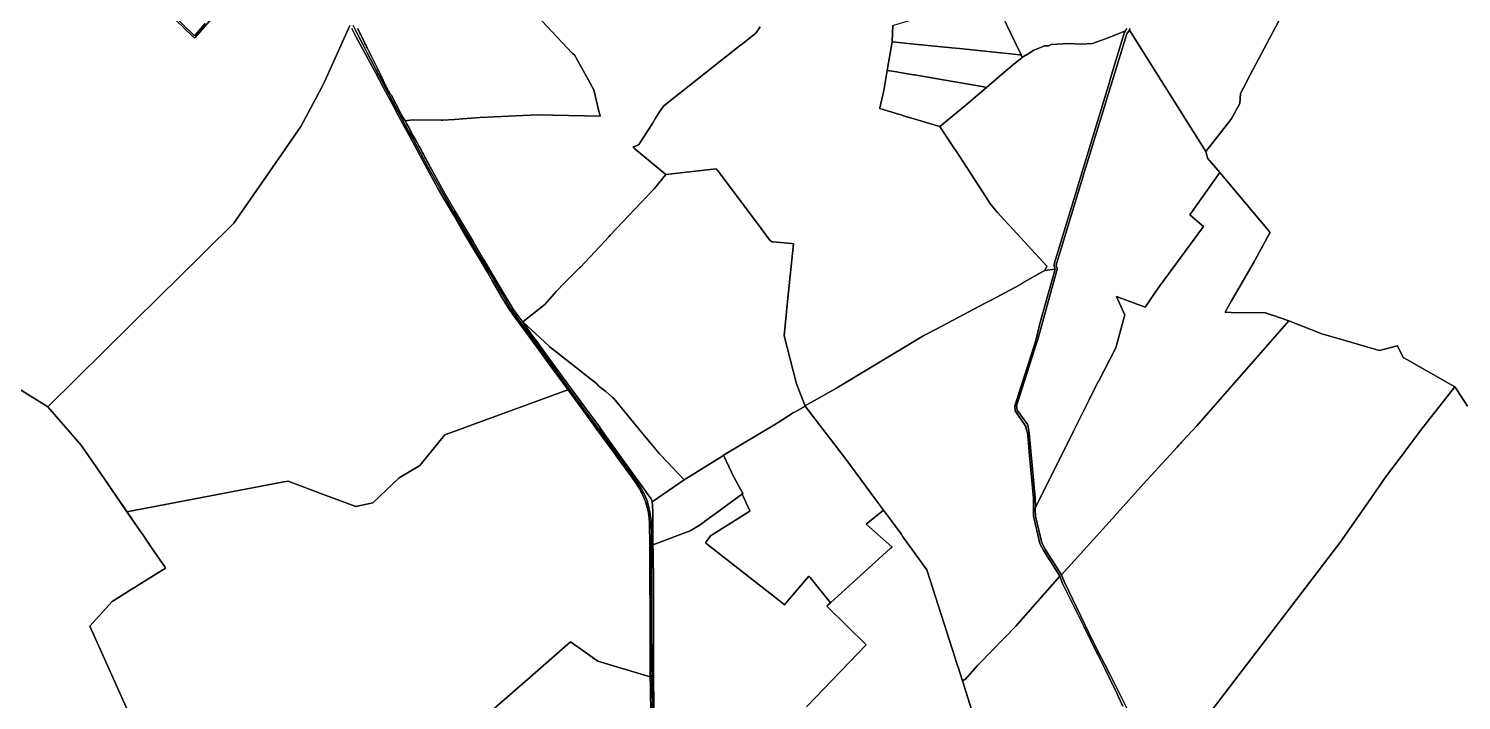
# Model space of a CAD drawing. Header units: metres. Extents: x 3 to 1005126, y 39 to 4383651.
# Drawn here: x 490385 to 493814, y 4361712 to 4363319 of the extents above; entities that cross this region are included whole.
import ezdxf

# ---------------------------------------------------------------- set-up
doc = ezdxf.new("R2010")
doc.units = ezdxf.units.M
doc.header["$MEASUREMENT"] = 0
doc.layers.add('TM_Llucmajor', color=7, linetype='Continuous')

msp = doc.modelspace()

# ---------------------------------------------------------------- linework, layer by layer
at = {"layer": 'TM_Llucmajor', "linetype": 'Continuous', "flags": 128}
for points in [[(493450.6, 4363477), (493314.9, 4363221.1), (493300.5, 4363194.1), (493299.3, 4363191.7), (493285.2, 4363164.2), (493283.2, 4363140.4), (493262.6, 4363102.9), (493202.1, 4363025.7), (493019.7, 4363316), (493020, 4363319.8)], [(493828.3, 4362416.4), (493802.1, 4362456.7), (493798.3, 4362462.4), (493683.3, 4362528), (493674.9, 4362532.8), (493660.9, 4362560.3), (493660.6, 4362560.8), (493660.2, 4362560.7), (493660, 4362560.7), (493617.8, 4362549.7), (493584.6, 4362559.2), (493535.7, 4362573.3), (493479.8, 4362589.3), (493400.6, 4362620.7), (493361.5, 4362633.7), (493360.5, 4362634), (493345, 4362639.3), (493262.8, 4362640.6), (493250.7, 4362640.8), (493248.4, 4362640.8), (493249.5, 4362642.7), (493264, 4362668), (493318.5, 4362762.8), (493320.4, 4362766.2), (493354.9, 4362829.1), (493356.1, 4362831.3), (493235.7, 4362975.2), (493216.9, 4362997.2), (493206.4, 4363009.6), (493206.1, 4363010.4), (493204.6, 4363016.4), (493203.8, 4363019.2), (493202.1, 4363025.7), (493262.6, 4363102.9), (493283.2, 4363140.4), (493285.2, 4363164.2), (493299.3, 4363191.7), (493300.5, 4363194.1), (493314.9, 4363221.1), (493450.6, 4363477)], [(490681, 4363394.1), (490776.2, 4363302.2), (490777, 4363301.4), (490781.8, 4363296.8), (490782.9, 4363298), (490867.2, 4363394.9)], [(490867.2, 4363394.9), (490782.9, 4363298), (490781.8, 4363296.8), (490777, 4363301.4), (490776.2, 4363302.2), (490681, 4363394.1)], [(490806.8, 4363331.4), (490781.7, 4363302.5), (490684.7, 4363396.8)], [(490684.7, 4363396.8), (490781.7, 4363302.5), (490806.8, 4363331.4)], [(491589.9, 4363363), (491685.7, 4363260.8), (491686.6, 4363259.9), (491691.2, 4363256.7), (491737.7, 4363172.7), (491749.6, 4363122.1), (491751.4, 4363114.3), (491752.4, 4363110.1), (491601.7, 4363112.9), (491464.6, 4363107), (491403.7, 4363102.4), (491376, 4363100.3), (491371.8, 4363100.4), (491303.1, 4363101.1), (491286, 4363098.9), (491285.6, 4363098.9), (491284.9, 4363100.1), (491280.5, 4363107.5), (491280.5, 4363107.5), (491275.3, 4363116.5), (491252.1, 4363160.7), (491248.9, 4363164.6), (491247.4, 4363167.2), (491245.9, 4363169.9), (491245.5, 4363170.6), (491245, 4363171.6), (491243.7, 4363174.3), (491242.3, 4363177), (491241, 4363179.7), (491239.7, 4363182.4), (491238.3, 4363185.1), (491237, 4363187.7), (491235.7, 4363190.4), (491234.3, 4363193.1), (491233, 4363195.8), (491231.7, 4363198.5), (491231.1, 4363199.8), (491229.7, 4363202.5), (491228.4, 4363205.2), (491227.2, 4363207.7), (491219.2, 4363223.8), (491194.8, 4363273.6), (491193.4, 4363276.2), (491192.1, 4363278.9), (491190.8, 4363281.6), (491189.5, 4363284.3), (491188.2, 4363287), (491186.8, 4363289.7), (491185.5, 4363292.4), (491184.2, 4363295.1), (491182.9, 4363297.8), (491181.6, 4363300.5), (491180.3, 4363303.2), (491179, 4363305.9), (491177.6, 4363308.6), (491176.3, 4363311.3), (491175, 4363314), (491173.7, 4363316.7), (491173.5, 4363317.2), (491172.2, 4363319.9)], [(492135.8, 4363323.7), (492132.7, 4363319.1), (492124.8, 4363309), (492089.7, 4363281.1), (492089.4, 4363280.9), (492081.3, 4363274.4), (492080.9, 4363274.2), (491904.6, 4363134.5), (491894.8, 4363120.8), (491885, 4363105.6), (491878, 4363092.8), (491844.9, 4363042.5), (491837.3, 4363038.3), (491833.6, 4363037.3), (491831.4, 4363036.7), (491835.7, 4363032), (491836, 4363031.7), (491836.6, 4363031), (491909.7, 4362970.3), (491881.7, 4362936.5), (491879.4, 4362933.7), (491776.7, 4362825.1), (491773.8, 4362822), (491705.4, 4362749.1), (491703.1, 4362746.8), (491660.8, 4362704.8), (491654.3, 4362697.6), (491648.2, 4362691), (491620, 4362659.8), (491567.7, 4362617.9), (491567.2, 4362617.5), (491567, 4362617.4), (491566.6, 4362617.8), (491550.9, 4362639.6), (491544.4, 4362648.6), (491522.9, 4362684.1), (491493.6, 4362733.2), (491475.5, 4362763.7), (491472.6, 4362768.8), (491448.4, 4362810.1), (491428.6, 4362843.4), (491405, 4362883.7), (491377.5, 4362930.7), (491347.1, 4362985.7), (491345.7, 4362988.4), (491344.3, 4362991), (491342.9, 4362993.7), (491341.5, 4362996.3), (491340.1, 4362999), (491338.7, 4363001.6), (491337.3, 4363004.3), (491335.9, 4363006.9), (491334.5, 4363009.6), (491333, 4363012.2), (491331.6, 4363014.9), (491330.2, 4363017.5), (491329.5, 4363018.9), (491328.1, 4363021.5), (491326.6, 4363024.2), (491325.2, 4363026.8), (491323.8, 4363029.5), (491322.3, 4363032.1), (491320.9, 4363034.7), (491319.5, 4363037.4), (491318, 4363040), (491316.6, 4363042.6), (491315.1, 4363045.2), (491314.7, 4363045.9), (491313.3, 4363048.5), (491311.8, 4363051.2), (491310.4, 4363053.8), (491308.9, 4363056.4), (491307.4, 4363059), (491306.2, 4363061.2), (491305.4, 4363062.7), (491305.3, 4363063.1), (491294.5, 4363082.8), (491289.9, 4363091.3), (491289.9, 4363091.3), (491287.1, 4363096.5), (491286.9, 4363096.8), (491286.6, 4363097.2), (491286.3, 4363097.7), (491285.6, 4363098.9), (491286, 4363098.9), (491303.1, 4363101.1), (491371.8, 4363100.4), (491376, 4363100.3), (491403.7, 4363102.4), (491464.6, 4363107), (491601.7, 4363112.9), (491752.4, 4363110.1), (491751.4, 4363114.3), (491749.6, 4363122.1), (491737.7, 4363172.7), (491691.2, 4363256.7), (491686.6, 4363259.9), (491685.7, 4363260.8), (491589.9, 4363363)], [(491153.6, 4363326.8), (491093.4, 4363193.6), (491090.5, 4363187.1), (491089.1, 4363184.5), (491087.9, 4363182.3), (491071, 4363151), (491035.8, 4363085.6), (490982.5, 4363008.2), (490876.1, 4362853.8), (490737.6, 4362717.8), (490701.7, 4362682.7), (490430.9, 4362414.8), (490430.6, 4362414.5), (490232.4, 4362537.4)], [(491157.9, 4363319.5), (491168.8, 4363299), (491185, 4363269.1), (491203.1, 4363236), (491215.4, 4363213.1), (491233.3, 4363179.5), (491244.4, 4363158.9), (491257, 4363135.3), (491270.7, 4363109.6), (491285.3, 4363082.9), (491298.7, 4363057.9), (491308.9, 4363039.2), (491322, 4363015), (491332, 4362996.2), (491348.9, 4362965), (491364.2, 4362937.1), (491379.1, 4362911.7), (491384.2, 4362903.1), (491401.2, 4362874.1), (491424.2, 4362835.2), (491445.5, 4362799.3), (491467.4, 4362762.2), (491481.1, 4362739), (491495.2, 4362714.9), (491515.9, 4362679.7), (491533.4, 4362650.4), (491543.8, 4362635.7), (491570.7, 4362598.8), (491601.5, 4362556.8), (491628.3, 4362520.1), (491655.3, 4362482.9), (491672.5, 4362459.6), (491675.7, 4362455.1), (491675.2, 4362454.9), (491675.2, 4362454.9), (491380.6, 4362347.2), (491377.1, 4362342.9), (491320.6, 4362274.2), (491271.2, 4362244.3), (491208.2, 4362184.8), (491167.4, 4362176.2), (491094.5, 4362203.4), (491005.5, 4362236.7), (490995.2, 4362234.8), (490619.7, 4362163.7), (490554.8, 4362258.3), (490549.4, 4362266.1), (490547.8, 4362268.5), (490546.2, 4362270.9), (490509.9, 4362323.7), (490430.6, 4362414.5), (490430.9, 4362414.8), (490701.7, 4362682.7), (490737.6, 4362717.8), (490876.1, 4362853.8), (490982.5, 4363008.2), (491035.8, 4363085.6), (491071, 4363151), (491087.9, 4363182.3), (491089.1, 4363184.5), (491090.5, 4363187.1), (491093.4, 4363193.6), (491153.6, 4363326.8)], [(491874.2, 4361684.9), (491873.4, 4361732.4), (491872.6, 4361780.1), (491872.2, 4361845.7), (491872, 4361891.8), (491871.9, 4361931.4), (491871.4, 4361997.4), (491871.2, 4362058.8), (491871.1, 4362083.9), (491870.7, 4362135.2), (491870.6, 4362137.9), (491870.4, 4362140.9), (491870.2, 4362143.9), (491869.9, 4362146.9), (491869.6, 4362149.9), (491869.3, 4362152.8), (491868.8, 4362155.8), (491868.4, 4362158.8), (491867.9, 4362161.7), (491867.3, 4362164.7), (491866.7, 4362167.6), (491866, 4362170.5), (491865.3, 4362173.5), (491864.5, 4362176.3), (491863.7, 4362179.2), (491863, 4362181.4), (491862.8, 4362182.1), (491861.9, 4362185), (491860.9, 4362187.8), (491859.9, 4362190.6), (491858.8, 4362193.4), (491857.7, 4362196.2), (491856.5, 4362199), (491855.3, 4362201.7), (491854, 4362204.4), (491852.7, 4362207.1), (491851.3, 4362209.8), (491850.2, 4362212), (491848.7, 4362214.6), (491847.3, 4362217.2), (491845.8, 4362219.8), (491844.2, 4362222.4), (491842.7, 4362225), (491841.1, 4362227.5), (491839.5, 4362230.1), (491837.9, 4362232.6), (491836.2, 4362235.1), (491829.8, 4362243.9), (491828.1, 4362246.3), (491801.5, 4362282.8), (491796.1, 4362290.2), (491796, 4362290.4), (491787.7, 4362301.7), (491776.2, 4362317.5), (491765, 4362332.7), (491747.4, 4362356.7), (491746.3, 4362358), (491741.4, 4362365.1), (491730.7, 4362379.6), (491703.5, 4362416.8), (491672.5, 4362459.6), (491655.3, 4362482.9), (491628.3, 4362520.1), (491601.5, 4362556.8), (491570.7, 4362598.8), (491543.8, 4362635.7), (491533.4, 4362650.4), (491515.9, 4362679.7), (491495.2, 4362714.9), (491481.1, 4362739), (491467.4, 4362762.2), (491445.5, 4362799.3), (491424.2, 4362835.2), (491401.2, 4362874.1), (491384.2, 4362903.1), (491379.1, 4362911.7), (491364.2, 4362937.1), (491348.9, 4362965), (491332, 4362996.2), (491322, 4363015), (491308.9, 4363039.2), (491298.7, 4363057.9), (491285.3, 4363082.9), (491270.7, 4363109.6), (491257, 4363135.3), (491244.4, 4363158.9), (491233.3, 4363179.5), (491215.4, 4363213.1), (491203.1, 4363236), (491185, 4363269.1), (491168.8, 4363299), (491157.9, 4363319.5)], [(491161.2, 4363326.9), (491165.2, 4363319.1), (491170.1, 4363309.5), (491179, 4363292.8), (491186.4, 4363278.9), (491194.8, 4363261.7), (491209.9, 4363232.8), (491215, 4363223.1), (491238.5, 4363178), (491255.1, 4363146.2), (491278.6, 4363102.8), (491290.8, 4363080), (491305.6, 4363053.9), (491307.4, 4363050.8), (491308.3, 4363048.8), (491323.9, 4363019), (491340.4, 4362988.8), (491366.8, 4362940.6), (491382.1, 4362914.4), (491400.7, 4362882.3), (491429, 4362835.2), (491440.7, 4362814.7), (491469.4, 4362766.3), (491488.3, 4362735.4), (491511.2, 4362696.4), (491518.7, 4362683.7), (491525.5, 4362672.2), (491538.3, 4362650.1), (491557.4, 4362623.1), (491573.4, 4362602), (491591.2, 4362577.5), (491609.5, 4362552.4), (491632.7, 4362520.4), (491651.3, 4362494.7), (491689.1, 4362442.7), (491703.7, 4362422.6), (491713.7, 4362408.8), (491755.4, 4362352.4), (491797.2, 4362294.7), (491804.2, 4362285.1), (491817.1, 4362267.2), (491849.9, 4362221), (491850.7, 4362219.4), (491857.7, 4362206.3), (491858.6, 4362204.5), (491865.6, 4362188), (491866.2, 4362185.5), (491867.5, 4362180.4), (491870.7, 4362167.6), (491871.7, 4362162.6), (491874.1, 4362146.8), (491874.3, 4362144.7), (491875.1, 4362098.9), (491875.1, 4362086.7), (491875.2, 4362082.6), (491875.2, 4362059.1), (491875.3, 4362031.2), (491875.4, 4361992.2), (491875.6, 4361937.5), (491875.7, 4361893.7), (491875.8, 4361874.4), (491875.9, 4361822), (491876.8, 4361736.3), (491876.8, 4361734.8), (491878.6, 4361664.9)], [(491878.6, 4361664.9), (491876.8, 4361734.8), (491876.8, 4361736.3), (491875.9, 4361822), (491875.8, 4361874.4), (491875.7, 4361893.7), (491875.6, 4361937.5), (491875.4, 4361992.2), (491875.3, 4362031.2), (491875.2, 4362059.1), (491875.2, 4362082.6), (491875.1, 4362086.7), (491875.1, 4362098.9), (491874.3, 4362144.7), (491874.1, 4362146.8), (491871.7, 4362162.6), (491870.7, 4362167.6), (491867.5, 4362180.4), (491866.2, 4362185.5), (491865.6, 4362188), (491858.6, 4362204.5), (491857.7, 4362206.3), (491850.7, 4362219.4), (491849.9, 4362221), (491817.1, 4362267.2), (491804.2, 4362285.1), (491797.2, 4362294.7), (491755.4, 4362352.4), (491713.7, 4362408.8), (491703.7, 4362422.6), (491689.1, 4362442.7), (491651.3, 4362494.7), (491632.7, 4362520.4), (491609.5, 4362552.4), (491591.2, 4362577.5), (491573.4, 4362602), (491557.4, 4362623.1), (491538.3, 4362650.1), (491525.5, 4362672.2), (491518.7, 4362683.7), (491511.2, 4362696.4), (491488.3, 4362735.4), (491469.4, 4362766.3), (491440.7, 4362814.7), (491429, 4362835.2), (491400.7, 4362882.3), (491382.1, 4362914.4), (491366.8, 4362940.6), (491340.4, 4362988.8), (491323.9, 4363019), (491308.3, 4363048.8), (491307.4, 4363050.8), (491305.6, 4363053.9), (491290.8, 4363080), (491278.6, 4363102.8), (491255.1, 4363146.2), (491238.5, 4363178), (491215, 4363223.1), (491209.9, 4363232.8), (491194.8, 4363261.7), (491186.4, 4363278.9), (491179, 4363292.8), (491170.1, 4363309.5), (491165.2, 4363319.1), (491161.2, 4363326.9)], [(491172.2, 4363319.9), (491173.5, 4363317.2), (491173.7, 4363316.7), (491175, 4363314), (491176.3, 4363311.3), (491177.6, 4363308.6), (491179, 4363305.9), (491180.3, 4363303.2), (491181.6, 4363300.5), (491182.9, 4363297.8), (491184.2, 4363295.1), (491185.5, 4363292.4), (491186.8, 4363289.7), (491188.2, 4363287), (491189.5, 4363284.3), (491190.8, 4363281.6), (491192.1, 4363278.9), (491193.4, 4363276.2), (491194.8, 4363273.6), (491219.2, 4363223.8), (491227.2, 4363207.7), (491228.4, 4363205.2), (491229.7, 4363202.5), (491231.1, 4363199.8), (491231.7, 4363198.5), (491233, 4363195.8), (491234.3, 4363193.1), (491235.7, 4363190.4), (491237, 4363187.7), (491238.3, 4363185.1), (491239.7, 4363182.4), (491241, 4363179.7), (491242.3, 4363177), (491243.7, 4363174.3), (491245, 4363171.6), (491245.5, 4363170.6), (491245.9, 4363169.9), (491247.4, 4363167.2), (491248.9, 4363164.6), (491252.1, 4363160.7), (491275.3, 4363116.5), (491280.5, 4363107.5), (491284.9, 4363100.1), (491285.6, 4363098.9), (491285.6, 4363098.9), (491286.3, 4363097.7), (491286.6, 4363097.2), (491286.9, 4363096.8), (491287.1, 4363096.5), (491289.9, 4363091.3), (491294.5, 4363082.8), (491305.3, 4363063.1), (491305.4, 4363062.7), (491306.2, 4363061.2), (491307.4, 4363059), (491308.9, 4363056.4), (491310.4, 4363053.8), (491311.8, 4363051.2), (491313.3, 4363048.5), (491314.7, 4363045.9), (491315.1, 4363045.2), (491316.6, 4363042.6), (491318, 4363040), (491319.5, 4363037.4), (491320.9, 4363034.7), (491322.3, 4363032.1), (491323.8, 4363029.5), (491325.2, 4363026.8), (491326.6, 4363024.2), (491328.1, 4363021.5), (491329.5, 4363018.9), (491330.2, 4363017.5), (491331.6, 4363014.9), (491333, 4363012.2), (491334.5, 4363009.6), (491335.9, 4363006.9), (491337.3, 4363004.3), (491338.7, 4363001.6), (491340.1, 4362999), (491341.5, 4362996.3), (491342.9, 4362993.7), (491344.3, 4362991), (491345.7, 4362988.4), (491347.1, 4362985.7), (491377.5, 4362930.7), (491405, 4362883.7), (491428.6, 4362843.4), (491448.4, 4362810.1), (491472.6, 4362768.8), (491475.5, 4362763.7), (491493.6, 4362733.2), (491522.9, 4362684.1), (491544.4, 4362648.6), (491550.9, 4362639.6), (491566.6, 4362617.8), (491567.3, 4362616.9), (491582.8, 4362595.6), (491587.5, 4362588.7), (491599.2, 4362572.9), (491627.4, 4362534.4), (491664.8, 4362483.1), (491710.7, 4362420.2), (491751.4, 4362365.7), (491751.7, 4362365.4), (491753.5, 4362362.9), (491757.7, 4362356.9), (491784.4, 4362318.7), (491813, 4362279.2), (491844.9, 4362235.1), (491853.7, 4362222.9), (491861.9, 4362211.6), (491863.2, 4362209.8), (491873.6, 4362195.3), (491874.3, 4362194.3), (491875.7, 4362191.7), (491876.6, 4362188.8), (491876.8, 4362188.1), (491877, 4362187), (491877.3, 4362185.2), (491877.8, 4362182.2), (491878.1, 4362179.2), (491878.2, 4362176.3), (491878.4, 4362165), (491878.4, 4362161.8), (491878.7, 4362098.4), (491879.8, 4362006.1), (491879.8, 4361972.2), (491880.1, 4361896.5), (491879.9, 4361894), (491879.8, 4361822.6), (491880.5, 4361757.4), (491882.1, 4361664)], [(492452.7, 4363326.8), (492451.3, 4363287.7), (492439.2, 4363219.7), (492431.5, 4363171.7), (492431.5, 4363171.5), (492421.9, 4363130.1), (492421.6, 4363128.5), (492469.1, 4363114.2), (492476.1, 4363112.1), (492476.4, 4363112), (492492.3, 4363106.9), (492492.7, 4363106.8), (492548.4, 4363090.4), (492565.2, 4363085.5), (492600.8, 4363032), (492602.2, 4363029.9), (492603.6, 4363027.7), (492668.2, 4362928.3), (492686.4, 4362899.1), (492703.6, 4362879.8), (492720.6, 4362861.1), (492730.8, 4362849.8), (492732.9, 4362847.5), (492776.4, 4362800.5), (492821.9, 4362751.4), (492817.1, 4362740.6), (492803.5, 4362733.2), (492801.2, 4362731.9), (492793.9, 4362727.7), (492762.9, 4362710.1), (492762.3, 4362709.7), (492755.1, 4362705.9), (492688, 4362669.9), (492672.4, 4362661.6), (492558.1, 4362601.5), (492527.4, 4362585.4), (492320.9, 4362461), (492318.6, 4362459.6), (492245.3, 4362418.7), (492243.9, 4362418), (492243.2, 4362416.5), (492222.2, 4362469.5), (492221.5, 4362472.5), (492193.2, 4362584.6), (492200.6, 4362666.5), (492215.2, 4362804.7), (492210.8, 4362805.1), (492166.5, 4362809.4), (492163.6, 4362809.7), (492157.9, 4362814), (492129.2, 4362853.5), (492123.9, 4362860.6), (492033, 4362980.7), (492032.7, 4362981.1), (492030.2, 4362984.4), (491909.7, 4362970.3), (491836.6, 4363031), (491836, 4363031.7), (491835.7, 4363032), (491831.4, 4363036.7), (491833.6, 4363037.3), (491837.3, 4363038.3), (491844.9, 4363042.5), (491878, 4363092.8), (491885, 4363105.6), (491894.8, 4363120.8), (491904.6, 4363134.5), (492080.9, 4363274.2), (492081.3, 4363274.4), (492089.4, 4363280.9), (492089.7, 4363281.1), (492124.8, 4363309), (492132.7, 4363319.1), (492135.8, 4363323.7)], [(493013.3, 4363319.5), (493010.3, 4363314.2), (492986.6, 4363304.8), (492967.4, 4363297.1), (492959.9, 4363294.4), (492930.7, 4363284), (492902.8, 4363282.5), (492889.7, 4363283.2), (492873.8, 4363284), (492832, 4363281.9), (492826.4, 4363278.4), (492818.1, 4363278.4), (492815.2, 4363278.4), (492810.2, 4363276.2), (492790.7, 4363267.6), (492772, 4363256.4), (492770.8, 4363255.7), (492762.7, 4363250.8), (492762, 4363252.6), (492760.3, 4363256.5), (492725.3, 4363329)], [(493003.4, 4361698.7), (492991.9, 4361724.1), (492987.3, 4361733.4), (492987.2, 4361733.6), (492980.5, 4361747.2), (492961.1, 4361786.8), (492944, 4361821.6), (492943.6, 4361822.1), (492943.5, 4361822.5), (492941.6, 4361825.9), (492941.5, 4361826.1), (492912.5, 4361884.9), (492911.1, 4361887.6), (492911, 4361887.8), (492859.1, 4361992), (492852.7, 4362009.2), (492814.2, 4362070.2), (492805.2, 4362087.6), (492805.2, 4362087.7), (492789.5, 4362152.8), (492789.7, 4362196.4), (492779.5, 4362306.3), (492777.4, 4362329.6), (492775.4, 4362352.1), (492774, 4362356.7), (492774, 4362356.8), (492773.3, 4362359.8), (492771.6, 4362367.2), (492747.6, 4362402.2), (492745.7, 4362405.1), (492745.1, 4362417.1), (492791.7, 4362560.9), (492795.7, 4362573.2), (492804.2, 4362610.3), (492804.3, 4362610.7), (492804.4, 4362610.9), (492841.4, 4362744.1), (492839.2, 4362751.6), (492840.1, 4362758.9), (492840.2, 4362759), (492895, 4362939.2), (492895.4, 4362940.5), (492971.5, 4363191.1), (492974.4, 4363200.7), (493007.1, 4363308.6), (493010.3, 4363314.2), (493013.3, 4363319.5)], [(493020, 4363319.8), (493019.7, 4363316), (493012.9, 4363307.1), (492911.8, 4362977.8), (492911.2, 4362976), (492910.1, 4362972.4), (492845.5, 4362759.2), (492845, 4362757.8), (492844.5, 4362754.2), (492844.2, 4362752), (492846, 4362746), (492846.6, 4362744.1), (492804.7, 4362593.1), (492799.2, 4362573), (492798.8, 4362572), (492749.2, 4362416.7), (492750.5, 4362406.5), (492776.1, 4362371.7), (492779.4, 4362351.3), (492793.7, 4362196.9), (492794.5, 4362173.7), (492794.1, 4362172), (492793.7, 4362170.2), (492794.9, 4362153.2), (492809.3, 4362089.4), (492818.1, 4362072.6), (492856.9, 4362012.8), (492862.9, 4361996.8), (492922.8, 4361872.4), (492943.7, 4361830.2), (492944.3, 4361829.1), (492945.6, 4361826.5), (492967.3, 4361784.8), (492968, 4361783.4), (492970.9, 4361777.8), (492971.6, 4361776.4), (493020.7, 4361677.3)], [(493020.7, 4361677.3), (492971.6, 4361776.4), (492970.9, 4361777.8), (492968, 4361783.4), (492967.3, 4361784.8), (492945.6, 4361826.5), (492944.3, 4361829.1), (492943.7, 4361830.2), (492922.8, 4361872.4), (492862.9, 4361996.8), (492862.9, 4361996.8), (492856.9, 4362012.8), (492978.3, 4362146.6), (492982.5, 4362151.2), (492983.1, 4362151.8), (493060.1, 4362237.9), (493061.1, 4362239), (493061.9, 4362239.8), (493125.3, 4362309.4), (493133.5, 4362318.4), (493137.8, 4362323), (493141.5, 4362327), (493144.3, 4362330.1), (493146.4, 4362332.4), (493180.5, 4362369.3), (493400.6, 4362620.7), (493479.8, 4362589.3), (493535.7, 4362573.3), (493584.6, 4362559.2), (493617.8, 4362549.7), (493660, 4362560.7), (493660.2, 4362560.7), (493660.6, 4362560.8), (493660.9, 4362560.3), (493674.9, 4362532.8), (493683.3, 4362528), (493798.3, 4362462.4), (493721.5, 4362364.7), (493720.9, 4362363.9), (493676.9, 4362305), (493670.7, 4362296.7), (493670, 4362295.9), (493634.7, 4362249.5), (493634.2, 4362248.9), (493598.4, 4362197.3), (493528.9, 4362097.2), (493527.8, 4362095.7), (493525.7, 4362092.7), (493206.6, 4361675.9)], [(490232.4, 4362537.4), (490430.6, 4362414.5), (490509.9, 4362323.7), (490546.2, 4362270.9), (490547.8, 4362268.5), (490549.4, 4362266.1), (490554.8, 4362258.3), (490650.7, 4362118.5), (490652.4, 4362116), (490654.5, 4362113), (490658.5, 4362107.1), (490679.7, 4362076.2), (490710.4, 4362031.4), (490712.2, 4362028.8), (490646.9, 4361987.6), (490637.5, 4361981.7), (490636.5, 4361981.1), (490584.9, 4361948.7), (490531.3, 4361889.9), (490730, 4361446.9)], [(493206.6, 4361675.9), (493525.7, 4362092.7), (493527.8, 4362095.7), (493528.9, 4362097.2), (493598.4, 4362197.3), (493634.2, 4362248.9), (493634.7, 4362249.5), (493670, 4362295.9), (493670.7, 4362296.7), (493676.9, 4362305), (493720.9, 4362363.9), (493721.5, 4362364.7), (493798.3, 4362462.4), (493802.1, 4362456.7), (493828.3, 4362416.4)], [(490730, 4361446.9), (490531.3, 4361889.9), (490584.9, 4361948.7), (490636.5, 4361981.1), (490637.5, 4361981.7), (490646.9, 4361987.6), (490712.2, 4362028.8), (490710.4, 4362031.4), (490679.7, 4362076.2), (490658.5, 4362107.1), (490654.5, 4362113), (490652.4, 4362116), (490650.7, 4362118.5), (490619.7, 4362163.7), (490995.2, 4362234.8), (491005.5, 4362236.7), (491094.5, 4362203.4), (491167.4, 4362176.2), (491208.2, 4362184.8), (491271.2, 4362244.3), (491320.6, 4362274.2), (491377.1, 4362342.9), (491380.6, 4362347.2), (491675.2, 4362454.9), (491675.7, 4362455.1), (491703.5, 4362416.8), (491730.7, 4362379.6), (491741.4, 4362365.1), (491746.3, 4362358), (491747.4, 4362356.7), (491765, 4362332.7), (491776.2, 4362317.5), (491787.7, 4362301.7), (491796, 4362290.4), (491796.1, 4362290.2), (491801.5, 4362282.8), (491828.1, 4362246.3), (491829.8, 4362243.9), (491836.2, 4362235.1), (491837.9, 4362232.6), (491839.5, 4362230.1), (491841.1, 4362227.5), (491842.7, 4362225), (491844.2, 4362222.4), (491845.8, 4362219.8), (491847.3, 4362217.2), (491848.7, 4362214.6), (491850.2, 4362212), (491851.3, 4362209.8), (491852.7, 4362207.1), (491854, 4362204.4), (491855.3, 4362201.7), (491856.5, 4362199), (491857.7, 4362196.2), (491858.8, 4362193.4), (491859.9, 4362190.6), (491860.9, 4362187.8), (491861.9, 4362185), (491862.8, 4362182.1), (491863, 4362181.4), (491863.7, 4362179.2), (491864.5, 4362176.3), (491865.3, 4362173.5), (491866, 4362170.5), (491866.7, 4362167.6), (491867.3, 4362164.7), (491867.9, 4362161.7), (491868.4, 4362158.8), (491868.8, 4362155.8), (491869.3, 4362152.8), (491869.6, 4362149.9), (491869.9, 4362146.9), (491870.2, 4362143.9), (491870.4, 4362140.9), (491870.6, 4362137.9), (491870.7, 4362135.2), (491871.1, 4362083.9), (491871.2, 4362058.8), (491871.2, 4362058.8), (491871.4, 4361997.4), (491871.9, 4361931.4), (491872, 4361891.8), (491872.2, 4361845.7), (491872.6, 4361780.1), (491872.8, 4361768), (491872.3, 4361768.2), (491746.9, 4361805.9), (491739.3, 4361811.4), (491705.1, 4361835.7), (491681.7, 4361852.3), (491591.3, 4361773.5), (491443.4, 4361644.6)], [(491882.1, 4361664), (491880.5, 4361757.4), (491879.8, 4361822.6), (491879.9, 4361894), (491880.1, 4361896.5), (491879.8, 4361972.2), (491879.8, 4362006.1), (491878.8, 4362083.9), (491879.5, 4362084.2), (491881.1, 4362084.8), (491968, 4362117.7), (491987.7, 4362130.1), (491996.4, 4362135.5), (492002.4, 4362139.9), (492027.9, 4362158.6), (492094.2, 4362207.1), (492093, 4362204.1), (492093.8, 4362202.3), (492105.2, 4362177.7), (492110.7, 4362165.7), (492111.1, 4362164.9), (492016.9, 4362105.8), (492015, 4362103.2), (492004.7, 4362089.3), (492005.1, 4362088.9), (492005.7, 4362088.5), (492188.5, 4361945.2), (492193.4, 4361941), (492200.8, 4361949.7), (492251.8, 4362009.6), (492254.8, 4362005.9), (492304, 4361945.2), (492297.6, 4361939.8), (492295.9, 4361938), (492295.2, 4361937.4), (492388.9, 4361845), (492246.4, 4361696.7)], [(492246.4, 4361696.7), (492388.9, 4361845), (492295.2, 4361937.4), (492295.9, 4361938), (492297.6, 4361939.8), (492304, 4361945.2), (492446.8, 4362075.7), (492451.7, 4362078.7), (492450.9, 4362079.4), (492389, 4362133.4), (492430.9, 4362166.9), (492472.6, 4362110.5), (492473.6, 4362108.7), (492476.8, 4362103.1), (492479.2, 4362100), (492534.6, 4362024.6), (492535.5, 4362021.8), (492602.1, 4361813.5), (492607.3, 4361797.4), (492608.1, 4361794.9), (492608.3, 4361794.3), (492609.3, 4361791.9), (492619.4, 4361759), (492646.1, 4361675)], [(492646.1, 4361675), (492619.4, 4361759), (492623.6, 4361761.1), (492625.9, 4361762.3), (492656, 4361795.5), (492661, 4361801.1), (492748.1, 4361890.6), (492753.3, 4361895.9), (492852.7, 4362009.2), (492859.1, 4361992), (492911, 4361887.8), (492911.1, 4361887.6), (492912.5, 4361884.9), (492941.5, 4361826.1), (492941.6, 4361825.9), (492943.5, 4361822.5), (492943.6, 4361822.1), (492944, 4361821.6), (492961.1, 4361786.8), (492980.5, 4361747.2), (492987.2, 4361733.6), (492987.3, 4361733.4), (492991.9, 4361724.1), (493003.4, 4361698.7)], [(491443.4, 4361644.6), (491591.3, 4361773.5), (491681.7, 4361852.3), (491705.1, 4361835.7), (491739.3, 4361811.4), (491746.9, 4361805.9), (491872.3, 4361768.2), (491872.8, 4361768), (491873.4, 4361732.4), (491874.2, 4361684.9)]]:
    msp.add_lwpolyline(points, dxfattribs=at)
for points in [[(492452.1, 4363287.6), (492451.3, 4363287.7), (492452.7, 4363326.8), (492468.3, 4363331.4), (492496.2, 4363339.7), (492618.6, 4363375.9), (492668.9, 4363391), (492689.5, 4363397.1), (492692.1, 4363397.9), (492725.3, 4363329), (492760.3, 4363256.5), (492756.7, 4363256.9), (492681, 4363264.8), (492680.9, 4363264.7), (492612.3, 4363271.8), (492594.5, 4363273.5), (492504.4, 4363282.5), (492452.1, 4363287.6)], [(492793.7, 4362196.9), (492779.4, 4362351.3), (492776.1, 4362371.7), (492750.5, 4362406.5), (492749.2, 4362416.7), (492798.8, 4362572), (492799.2, 4362573), (492804.7, 4362593.1), (492846.6, 4362744.1), (492846, 4362746), (492844.2, 4362752), (492844.5, 4362754.2), (492845, 4362757.8), (492845.5, 4362759.2), (492910.1, 4362972.4), (492911.2, 4362976), (492911.8, 4362977.8), (493012.9, 4363307.1), (493019.7, 4363316), (493202.1, 4363025.7), (493203.8, 4363019.2), (493204.6, 4363016.4), (493206.1, 4363010.4), (493206.4, 4363009.6), (493216.9, 4362997.2), (493235.7, 4362975.2), (493163.5, 4362873.7), (493196.4, 4362846.3), (493102.9, 4362719.3), (493090, 4362700.8), (493056.8, 4362653.3), (492988.5, 4362678.9), (493001.9, 4362648.6), (493002.1, 4362648.1), (493008.3, 4362634.2), (493007.8, 4362632.2), (493006.9, 4362629), (492986.5, 4362556.1), (492945.1, 4362475), (492944.8, 4362474.5), (492923.7, 4362433.5), (492922.7, 4362431.6), (492886, 4362357.8), (492794.5, 4362173.7), (492793.7, 4362196.9)], [(492462.7, 4363215.9), (492439.2, 4363219.7), (492451.3, 4363287.7), (492452.1, 4363287.6), (492504.4, 4363282.5), (492594.5, 4363273.5), (492612.3, 4363271.8), (492680.9, 4363264.7), (492681, 4363264.8), (492756.7, 4363256.9), (492760.3, 4363256.5), (492762, 4363252.6), (492762.7, 4363250.8), (492737.8, 4363230.7), (492731.3, 4363225.1), (492729.1, 4363223.2), (492677.3, 4363178.9), (492666.5, 4363180.8), (492573.3, 4363196.8), (492573.2, 4363196.8), (492504.5, 4363208.7), (492502.5, 4363209), (492465, 4363215.5), (492462.7, 4363215.9)], [(492600.8, 4363032), (492565.2, 4363085.5), (492628, 4363136.5), (492628.8, 4363137.2), (492677.3, 4363178.9), (492729.1, 4363223.2), (492731.3, 4363225.1), (492737.8, 4363230.7), (492762.7, 4363250.8), (492770.8, 4363255.7), (492772, 4363256.4), (492790.7, 4363267.6), (492810.2, 4363276.2), (492815.2, 4363278.4), (492818.1, 4363278.4), (492826.4, 4363278.4), (492832, 4363281.9), (492873.8, 4363284), (492889.7, 4363283.2), (492902.8, 4363282.5), (492930.7, 4363284), (492959.9, 4363294.4), (492967.4, 4363297.1), (492986.6, 4363304.8), (493010.3, 4363314.2), (493007.1, 4363308.6), (492974.4, 4363200.7), (492971.5, 4363191.1), (492895.4, 4362940.5), (492895, 4362939.2), (492840.2, 4362759), (492840.1, 4362758.9), (492839.2, 4362751.6), (492841.4, 4362744.1), (492817.1, 4362740.6), (492821.9, 4362751.4), (492776.4, 4362800.5), (492732.9, 4362847.5), (492730.8, 4362849.8), (492720.6, 4362861.1), (492703.6, 4362879.8), (492686.4, 4362899.1), (492668.2, 4362928.3), (492603.6, 4363027.7), (492602.2, 4363029.9), (492600.8, 4363032)], [(492476.4, 4363112), (492476.1, 4363112.1), (492469.1, 4363114.2), (492421.6, 4363128.5), (492421.9, 4363130.1), (492431.5, 4363171.5), (492431.5, 4363171.7), (492439.2, 4363219.7), (492462.7, 4363215.9), (492465, 4363215.5), (492502.5, 4363209), (492504.5, 4363208.7), (492573.2, 4363196.8), (492573.3, 4363196.8), (492666.5, 4363180.8), (492677.3, 4363178.9), (492628.8, 4363137.2), (492628, 4363136.5), (492565.2, 4363085.5), (492548.4, 4363090.4), (492492.7, 4363106.8), (492492.3, 4363106.9), (492476.4, 4363112)], [(491630.1, 4362559.4), (491567.7, 4362617.9), (491620, 4362659.8), (491648.2, 4362691), (491654.3, 4362697.6), (491660.8, 4362704.8), (491703.1, 4362746.8), (491705.4, 4362749.1), (491773.8, 4362822), (491776.7, 4362825.1), (491879.4, 4362933.7), (491881.7, 4362936.5), (491909.7, 4362970.3), (492030.2, 4362984.4), (492032.7, 4362981.1), (492033, 4362980.7), (492123.9, 4362860.6), (492129.2, 4362853.5), (492157.9, 4362814), (492163.6, 4362809.7), (492166.5, 4362809.4), (492210.8, 4362805.1), (492215.2, 4362804.7), (492200.6, 4362666.5), (492193.2, 4362584.6), (492221.5, 4362472.5), (492222.2, 4362469.5), (492243.2, 4362416.5), (492222.4, 4362404.5), (492217.5, 4362401.7), (492214.6, 4362399.9), (492178.2, 4362377), (492176.6, 4362376), (492172.2, 4362373.2), (492047.6, 4362298.6), (492043.4, 4362296), (491953.5, 4362239.7), (491897.1, 4362299.4), (491895, 4362301.6), (491894.4, 4362302.3), (491850.8, 4362354.9), (491784.9, 4362434.5), (491781.8, 4362437.2), (491766.2, 4362451.4), (491750.1, 4362463.4), (491748.8, 4362464.8), (491744.4, 4362469.6), (491744, 4362470), (491721.9, 4362487.3), (491636.1, 4362554.6), (491631.2, 4362558.4), (491630.1, 4362559.4)], [(492818.1, 4362072.6), (492809.3, 4362089.4), (492794.9, 4362153.2), (492793.7, 4362170.2), (492794.1, 4362172), (492794.5, 4362173.7), (492886, 4362357.8), (492922.7, 4362431.6), (492923.7, 4362433.5), (492944.8, 4362474.5), (492945.1, 4362475), (492986.5, 4362556.1), (493006.9, 4362629), (493007.8, 4362632.2), (493008.3, 4362634.2), (493002.1, 4362648.1), (493001.9, 4362648.6), (492988.5, 4362678.9), (493056.8, 4362653.3), (493090, 4362700.8), (493102.9, 4362719.3), (493196.4, 4362846.3), (493163.5, 4362873.7), (493235.7, 4362975.2), (493356.1, 4362831.3), (493354.9, 4362829.1), (493320.4, 4362766.2), (493318.5, 4362762.8), (493264, 4362668), (493249.5, 4362642.7), (493248.4, 4362640.8), (493250.7, 4362640.8), (493262.8, 4362640.6), (493345, 4362639.3), (493360.5, 4362634), (493361.5, 4362633.7), (493400.6, 4362620.7), (493180.5, 4362369.3), (493146.4, 4362332.4), (493144.3, 4362330.1), (493141.5, 4362327), (493137.8, 4362323), (493133.5, 4362318.4), (493125.3, 4362309.4), (493061.9, 4362239.8), (493061.1, 4362239), (493060.1, 4362237.9), (492983.1, 4362151.8), (492982.5, 4362151.2), (492978.3, 4362146.6), (492856.9, 4362012.8), (492818.1, 4362072.6)], [(492243.5, 4362416.1), (492243.2, 4362416.5), (492243.9, 4362418), (492245.3, 4362418.7), (492318.6, 4362459.6), (492320.9, 4362461), (492527.4, 4362585.4), (492558.1, 4362601.5), (492672.4, 4362661.6), (492688, 4362669.9), (492755.1, 4362705.9), (492762.3, 4362709.7), (492762.9, 4362710.1), (492793.9, 4362727.7), (492801.2, 4362731.9), (492803.5, 4362733.2), (492817.1, 4362740.6), (492841.4, 4362744.1), (492804.4, 4362610.9), (492804.3, 4362610.7), (492804.2, 4362610.3), (492795.7, 4362573.2), (492791.7, 4362560.9), (492745.1, 4362417.1), (492745.7, 4362405.1), (492747.6, 4362402.2), (492771.6, 4362367.2), (492773.3, 4362359.8), (492774, 4362356.8), (492774, 4362356.7), (492775.4, 4362352.1), (492777.4, 4362329.6), (492779.5, 4362306.3), (492789.7, 4362196.4), (492789.5, 4362152.8), (492805.2, 4362087.7), (492805.2, 4362087.6), (492814.2, 4362070.2), (492852.7, 4362009.2), (492753.3, 4361895.9), (492748.1, 4361890.6), (492661, 4361801.1), (492656, 4361795.5), (492625.9, 4361762.3), (492623.6, 4361761.1), (492619.4, 4361759), (492609.3, 4361791.9), (492608.3, 4361794.3), (492608.1, 4361794.9), (492607.3, 4361797.4), (492602.1, 4361813.5), (492535.5, 4362021.8), (492534.6, 4362024.6), (492479.2, 4362100), (492476.8, 4362103.1), (492473.6, 4362108.7), (492472.6, 4362110.5), (492401.2, 4362206.9), (492338.1, 4362292.4), (492243.5, 4362416.1)], [(491751.7, 4362365.4), (491751.4, 4362365.7), (491710.7, 4362420.2), (491664.8, 4362483.1), (491627.4, 4362534.4), (491599.2, 4362572.9), (491587.5, 4362588.7), (491582.8, 4362595.6), (491567.3, 4362616.9), (491567, 4362617.4), (491567.2, 4362617.5), (491567.7, 4362617.9), (491630.1, 4362559.4), (491631.2, 4362558.4), (491636.1, 4362554.6), (491721.9, 4362487.3), (491744, 4362470), (491744.4, 4362469.6), (491748.8, 4362464.8), (491750.1, 4362463.4), (491766.2, 4362451.4), (491781.8, 4362437.2), (491784.9, 4362434.5), (491850.8, 4362354.9), (491894.4, 4362302.3), (491895, 4362301.6), (491897.1, 4362299.4), (491953.5, 4362239.7), (491877, 4362187), (491876.8, 4362188.1), (491876.6, 4362188.8), (491875.7, 4362191.7), (491874.3, 4362194.3), (491873.6, 4362195.3), (491863.2, 4362209.8), (491861.9, 4362211.6), (491853.7, 4362222.9), (491844.9, 4362235.1), (491813, 4362279.2), (491784.4, 4362318.7), (491757.7, 4362356.9), (491753.5, 4362362.9), (491751.7, 4362365.4)], [(492427.6, 4362171.3), (492430.9, 4362166.9), (492389, 4362133.4), (492450.9, 4362079.4), (492451.7, 4362078.7), (492446.8, 4362075.7), (492304, 4361945.2), (492254.8, 4362005.9), (492251.8, 4362009.6), (492200.8, 4361949.7), (492193.4, 4361941), (492188.5, 4361945.2), (492005.7, 4362088.5), (492005.1, 4362088.9), (492004.7, 4362089.3), (492015, 4362103.2), (492016.9, 4362105.8), (492111.1, 4362164.9), (492110.7, 4362165.7), (492105.2, 4362177.7), (492093.8, 4362202.3), (492093, 4362204.1), (492094.2, 4362207.1), (492074.1, 4362243.8), (492073.5, 4362244.9), (492047.6, 4362298.6), (492172.2, 4362373.2), (492176.6, 4362376), (492178.2, 4362377), (492214.6, 4362399.9), (492217.5, 4362401.7), (492222.4, 4362404.5), (492243.2, 4362416.5), (492243.5, 4362416.1), (492338.1, 4362292.4), (492401.2, 4362206.9), (492427.6, 4362171.3)], [(491878.8, 4362083.9), (491878.7, 4362098.4), (491878.4, 4362161.8), (491878.4, 4362165), (491878.2, 4362176.3), (491878.1, 4362179.2), (491877.8, 4362182.2), (491877.3, 4362185.2), (491877, 4362187), (491953.5, 4362239.7), (492043.4, 4362296), (492047.6, 4362298.6), (492073.5, 4362244.9), (492074.1, 4362243.8), (492094.2, 4362207.1), (492027.9, 4362158.6), (492002.4, 4362139.9), (491996.4, 4362135.5), (491987.7, 4362130.1), (491968, 4362117.7), (491881.1, 4362084.8), (491879.5, 4362084.2), (491878.8, 4362083.9)]]:
    msp.add_lwpolyline(points, close=True, dxfattribs=at)

doc.saveas('drawing.dxf')
